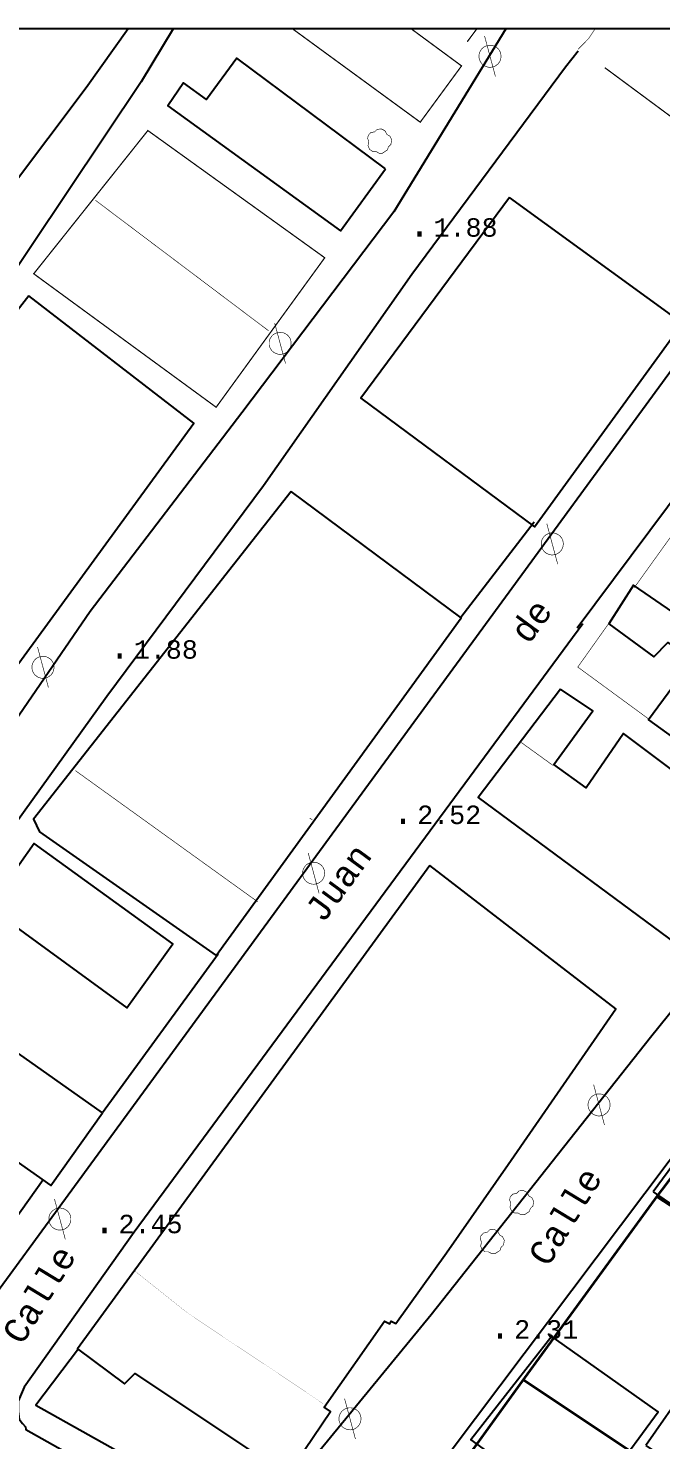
# Model space of a CAD drawing. Extents: x 743300 to 744100, y 4405700 to 4406200.
# Drawn here: x 743682.3 to 743733.6, y 4406085.4 to 4406200 of the extents above; entities that cross this region are included whole.
import ezdxf

# ---------------------------------------------------------------- set-up
doc = ezdxf.new("R2010")
doc.units = 0
doc.header["$MEASUREMENT"] = 0
for name, color, linetype in [('2', 7, 'CONTINUOUS'), ('24', 7, 'CONTINUOUS'), ('41', 7, 'CONTINUOUS'), ('42', 7, 'CONTINUOUS'), ('46', 7, 'CONTINUOUS'), ('50', 7, 'CONTINUOUS'), ('51', 7, 'CONTINUOUS'), ('54', 7, 'CONTINUOUS'), ('6', 7, 'CONTINUOUS'), ('8', 7, 'CONTINUOUS')]:
    doc.layers.add(name, color=color, linetype=linetype)
doc.styles.add('MONOTXT', font='monotxt', dxfattribs={"height": 0.2})

msp = doc.modelspace()

# ---------------------------------------------------------------- linework, layer by layer
at = {"layer": '2', "color": 7, "linetype": 'Continuous'}
msp.add_3dface([(744099.9999999999, 4405700), (744099.9999999999, 4406200), (743299.9999999999, 4406200), (743299.9999999999, 4405700)], dxfattribs=at)
at = {"layer": '41', "color": 1, "linetype": 'Continuous', "extrusion": (0.818167728096125, -0.5749796245972767, 0), "const_width": 0.05, "elevation": -1925005.510718}
msp.add_lwpolyline([(4032621.84611718, 5.28), (4032616.541581385, 3.61)], dxfattribs=at)
at = {"layer": '41', "color": 1, "linetype": 'Continuous', "extrusion": (0.5718882641042515, 0.8203315265060986, 0), "const_width": 0.05, "elevation": 4039855.474317}
msp.add_lwpolyline([(1909775.004003452, 3.61), (1909772.870719598, 5.65)], dxfattribs=at)
at = {"layer": '41', "color": 1, "linetype": 'Continuous', "extrusion": (-0.7804647050632346, 0.6251998433705486, 0), "const_width": 0.05, "elevation": 2174308.348913}
msp.add_lwpolyline([(-3903842.827313466, 5.64), (-3903847.657768932, 6.24)], dxfattribs=at)
at = {"layer": '41', "color": 1, "linetype": 'Continuous', "extrusion": (-0.1923292972920423, 0.2817073475883442, 0.9400268143611059), "const_width": 0.05, "elevation": 1098209.963614}
msp.add_lwpolyline([(-3098646.736791414, -3026499.927797908), (-3098645.274184557, -3026504.120110061), (-3098638.245154169, -3026501.393641318)], dxfattribs=at)
at = {"layer": '41', "color": 1, "linetype": 'Continuous', "extrusion": (-0.3136874292933067, -0.04714473839899405, 0.9483551920797646), "const_width": 0.05, "elevation": -441020.237001}
msp.add_lwpolyline([(-4246681.429259106, 1318523.285041411), (-4246678.355006843, 1318520.164084342), (-4246673.278819414, 1318525.554828371)], dxfattribs=at)
at = {"layer": '41', "color": 1, "linetype": 'Continuous', "extrusion": (0.8148671477864723, -0.5796477649903772, 0), "const_width": 0.05, "elevation": -1947945.567901}
msp.add_lwpolyline([(4021493.827691411, 5.18), (4021479.543154317, 5)], dxfattribs=at)
at = {"layer": '41', "color": 1, "linetype": 'Continuous'}
for points in [[(743678.93, 4406128.76, 3.95), (743690.2499999999, 4406120.49, 3.95), (743694, 4406125.68, 3.95), (743682.7499999999, 4406133.83, 3.94), (743679.0700000002, 4406128.65, 3.93)], [(743662.92, 4406107.12, 8.12), (743658.93, 4406101.8, 3.46), (743674.05, 4406093.32, 3.46), (743683.47, 4406106.55, 9.23)], [(743686.3299999998, 4406092.810000001, 4.15), (743682.89, 4406088.23, 3.76), (743699.8599999999, 4406078.7, 4.14), (743702.9299999998, 4406082.83, 6)]]:
    msp.add_polyline3d(points, dxfattribs=at)
at = {"layer": '42', "color": 3, "linetype": 'Continuous', "const_width": 0.05}
for points, elevation in [([(743711.4099999998, 4406190.17), (743711, 4406189.9), (743710.7299999999, 4406189.9), (743710.4699999999, 4406190.05), (743710.19, 4406190.05), (743709.9599999998, 4406190.21), (743709.83, 4406190.51), (743709.9, 4406190.84), (743709.7999999998, 4406191.1), (743709.85, 4406191.35), (743710.06, 4406191.58), (743710.36, 4406191.63), (743710.57, 4406191.84), (743710.92, 4406191.87), (743711.2000000002, 4406191.73), (743711.3699999999, 4406191.42), (743711.61, 4406191.28), (743711.75, 4406190.99), (743711.69, 4406190.61), (743711.4799999999, 4406190.41), (743711.4099999998, 4406190.17)], 5.23), ([(743722.9300000002, 4406103.96), (743722.5199999998, 4406103.69), (743722.25, 4406103.69), (743721.99, 4406103.84), (743721.7099999998, 4406103.84), (743721.48, 4406104), (743721.3499999999, 4406104.3), (743721.4199999998, 4406104.63), (743721.3200000002, 4406104.89), (743721.37, 4406105.14), (743721.5799999998, 4406105.37), (743721.88, 4406105.42), (743722.0899999999, 4406105.63), (743722.4399999998, 4406105.66), (743722.72, 4406105.52), (743722.8900000001, 4406105.21), (743723.13, 4406105.07), (743723.27, 4406104.78), (743723.2099999998, 4406104.4), (743723, 4406104.2), (743722.9300000002, 4406103.96)], 5.95), ([(743720.55, 4406100.8), (743720.1399999999, 4406100.53), (743719.87, 4406100.53), (743719.6099999999, 4406100.68), (743719.33, 4406100.68), (743719.0999999999, 4406100.84), (743718.9699999999, 4406101.14), (743719.0399999998, 4406101.47), (743718.94, 4406101.73), (743718.99, 4406101.98), (743719.2000000002, 4406102.21), (743719.5, 4406102.26), (743719.7099999998, 4406102.47), (743720.06, 4406102.5), (743720.34, 4406102.36), (743720.5099999999, 4406102.05), (743720.7499999999, 4406101.91), (743720.89, 4406101.62), (743720.8299999998, 4406101.24), (743720.62, 4406101.04), (743720.55, 4406100.8)], 5.95)]:
    msp.add_lwpolyline(points, dxfattribs=dict(at, elevation=elevation))
at = {"layer": '46', "color": 7, "linetype": 'Continuous', "const_width": 0.2}
for points in [[(743710.1699999998, 4406073.29), (743722.43, 4406090.29), (743733.26, 4406105.16), (743750.73, 4406128.22), (743754.1699999998, 4406132.34), (743757.8099999998, 4406136.97), (743764.15, 4406144.55), (743768.55, 4406149.96), (743773.36, 4406155.14), (743791.6199999999, 4406142.16), (743788.3299999998, 4406136.34), (743784.98, 4406130.01), (743779.8000000002, 4406122.09), (743776.56, 4406116.67), (743773.4599999998, 4406112.55), (743758.0599999998, 4406089.1), (743747.9799999999, 4406073.23), (743738.29, 4406058.35), (743735.2499999999, 4406058.14)], [(743758.0599999998, 4406089.1), (743733.26, 4406105.16)], [(743722.43, 4406090.29), (743747.9799999999, 4406073.23)]]:
    msp.add_lwpolyline(points, dxfattribs=at)
at = {"layer": '51', "color": 1, "linetype": 'Continuous'}
for points, const_width, elevation in [([(743703.7099999998, 4406200), (743714.07, 4406192.42), (743717.42, 4406196.99), (743713.34, 4406200)], 0.1, 5.79), ([(743717.8799999999, 4406198.95), (743718.66, 4406200)], 0.1, 6.71), ([(743701.7499999999, 4406175.49), (743687.6999999998, 4406186.09)], 0.05, 8.42), ([(743722.16, 4406142.12), (743724.8299999998, 4406140.19)], 0.05, 6.57), ([(743686.0899999999, 4406139.76), (743700.8899999999, 4406129.1)], 0.05, 9.11), ([(743705.11, 4406135.9), (743705.31, 4406135.77)], 0.05, 6.23)]:
    msp.add_lwpolyline(points, dxfattribs=dict(at, const_width=const_width, elevation=elevation))
at = {"layer": '51', "color": 1, "linetype": 'Continuous', "extrusion": (0.5734623442827914, 0.8192319205754164, 0), "const_width": 0.1, "elevation": 4036193.027167}
msp.add_lwpolyline([(1917513.583088453, 6.57), (1917511.75210511, 6.71)], dxfattribs=at)
at = {"layer": '51', "color": 1, "linetype": 'Continuous', "extrusion": (-0.002768765700024319, 0.1060882799009318, 0.9943528603087336), "const_width": 0.1, "elevation": 465396.487142}
msp.add_lwpolyline([(-858432.7205806714, -4360527.828139577), (-858446.0137622851, -4360517.368716909), (-858456.5246859543, -4360530.37232347)], dxfattribs=at)
at = {"layer": '51', "color": 1, "linetype": 'Continuous', "extrusion": (0.8149553246075875, -0.5795237863053956, 0), "const_width": 0.1, "elevation": -1947389.940543}
msp.add_lwpolyline([(4021866.118647414, 8.96), (4021862.25340486, 9.91)], dxfattribs=at)
at = {"layer": '51', "color": 1, "linetype": 'Continuous', "extrusion": (-0.1159815807047707, -0.1457777265059964, 0.9824953574404135), "const_width": 0.1, "elevation": -728571.119186}
msp.add_lwpolyline([(-2161288.313457966, 3842596.863837792), (-2161305.9743729, 3842595.998342479), (-2161305.979934016, 3842580.867021732), (-2161287.649350581, 3842581.611944145), (-2161288.313457966, 3842596.863837792)], dxfattribs=at)
at = {"layer": '51', "color": 1, "linetype": 'Continuous', "extrusion": (-0.5620710248303403, -0.827088969244646, 0), "const_width": 0.05, "elevation": -4062327.155862}
msp.add_lwpolyline([(-1861449.076203815, 8.83), (-1861466.244852568, 8.57)], dxfattribs=at)
at = {"layer": '51', "color": 1, "linetype": 'Continuous', "extrusion": (0.5855331396746261, 0.8106484702648707, 0), "const_width": 0.05, "elevation": 4007330.644842}
msp.add_lwpolyline([(1977071.84183658, 8.45), (1977054.695070121, 8.64)], dxfattribs=at)
at = {"layer": '51', "color": 1, "linetype": 'Continuous', "extrusion": (-0.6009040817834533, -0.7993211397779898, 0), "const_width": 0.05, "elevation": -3968847.821946}
msp.add_lwpolyline([(-2053205.832229444, 8.18), (-2053223.52224075, 5.74)], dxfattribs=at)
at = {"layer": '51', "color": 1, "linetype": 'Continuous', "extrusion": (-0.5787344010810569, -0.8155160899733067, 0), "const_width": 0.05, "elevation": -4023697.536381}
msp.add_lwpolyline([(-1943505.251771296, 5.77), (-1943522.271668476, 5.34)], dxfattribs=at)
at = {"layer": '51', "color": 1, "linetype": 'Continuous', "extrusion": (-0.5909273156839117, -0.8067248028780365, 0), "const_width": 0.05, "elevation": -3994023.32472}
msp.add_lwpolyline([(-2003767.31498375, 6.06), (-2003785.202124383, 7.8)], dxfattribs=at)
at = {"layer": '51', "color": 1, "linetype": 'Continuous', "extrusion": (0.5837743020839129, 0.811915983477626, 0), "const_width": 0.05, "elevation": 4011571.481207}
msp.add_lwpolyline([(1968407.279108671, 8.42), (1968389.395484877, 6.13)], dxfattribs=at)
at = {"layer": '51', "color": 1, "linetype": 'Continuous', "extrusion": (-0.6011994159052428, -0.7990990316069686, 0), "const_width": 0.05, "elevation": -3968068.436972}
msp.add_lwpolyline([(-2054672.113678494, 5.83), (-2054689.445697995, 4.49)], dxfattribs=at)
at = {"layer": '51', "color": 1, "linetype": 'Continuous', "extrusion": (0.5901155991937279, 0.8073187595914192, 0), "const_width": 0.05, "elevation": 3996036.859913}
msp.add_lwpolyline([(1999739.950306701, 6.19), (1999722.224966084, 6.08)], dxfattribs=at)
at = {"layer": '51', "color": 1, "linetype": 'Continuous', "extrusion": (-0.5771847242202006, -0.8166136137285803, 0), "const_width": 0.05, "elevation": -4027368.773096}
msp.add_lwpolyline([(-1935834.448683314, 6.08), (-1935852.44985272, 8.65)], dxfattribs=at)
at = {"layer": '51', "color": 1, "linetype": 'Continuous', "extrusion": (0.5903404502835081, 0.807154354977451, 0), "const_width": 0.05, "elevation": 3995470.989816}
msp.add_lwpolyline([(2000853.236160824, 8.64), (2000835.432874611, 6.23)], dxfattribs=at)
at = {"layer": '51', "color": 1, "linetype": 'Continuous', "extrusion": (-0.5766399091159271, -0.816998418122566, 0), "const_width": 0.05, "elevation": -4028653.21187}
msp.add_lwpolyline([(-1933147.344003428, 6.23), (-1933165.483573434, 8.17)], dxfattribs=at)
at = {"layer": '51', "color": 1, "linetype": 'Continuous', "extrusion": (0.5961371647882338, 0.802882607084153, 0), "const_width": 0.05, "elevation": 3980975.558227}
msp.add_lwpolyline([(2029537.255131477, 6.2), (2029521.486948322, 6.09)], dxfattribs=at)
at = {"layer": '51', "color": 1, "linetype": 'Continuous', "extrusion": (-0.6043084796224332, -0.796750438629577, 0), "const_width": 0.05, "elevation": -3960012.695383999}
msp.add_lwpolyline([(-2070088.225098445, 9.21), (-2070107.867384462, 7.62)], dxfattribs=at)
at = {"layer": '51', "color": 1, "linetype": 'Continuous', "extrusion": (0.5677207956140811, 0.8232211721204181, 0), "const_width": 0.05, "elevation": 4049427.169543}
msp.add_lwpolyline([(1889211.52330384, 8.49), (1889192.306111017, 8.86)], dxfattribs=at)
at = {"layer": '51', "color": 1, "linetype": 'Continuous', "extrusion": (-0.5675427975323667, -0.8233438971469548, 0), "const_width": 0.05, "elevation": -4049828.274348001}
msp.add_lwpolyline([(-1888316.24767726, 10.03), (-1888335.911392576, 7.03)], dxfattribs=at)
at = {"layer": '51', "color": 1, "linetype": 'Continuous', "extrusion": (0.5782337342826389, 0.815871159275504, 0), "const_width": 0.05, "elevation": 4024844.819902}
msp.add_lwpolyline([(1940999.105295406, 7.05), (1940979.874317792, 10.1)], dxfattribs=at)
at = {"layer": '51', "color": 1, "linetype": 'Continuous', "extrusion": (0.5419621937998211, 0.8021873296997353, 0.2505443444999174), "const_width": 0.05, "elevation": 3937570.870869}
msp.add_lwpolyline([(1850358.560640654, -1019030.039147409), (1850371.909435392, -1019029.832558274), (1850377.237242273, -1019031.505930266)], dxfattribs=at)
at = {"layer": '51', "color": 1, "linetype": 'Continuous'}
for points in [[(743711.2399999999, 4406188.62, 5.66), (743699.2, 4406197.62, 5.62), (743696.7199999999, 4406194.26, 4), (743694.85, 4406195.61, 3.94), (743693.5799999998, 4406193.74, 3.94), (743707.5899999999, 4406183.59, 5.73), (743711.2399999999, 4406188.62, 5.66)], [(743721.31, 4406186.29, 3.87), (743709.24, 4406170.02, 3.25), (743723.3399999999, 4406159.55, 8.33), (743735.36, 4406176.11, 5.74), (743721.31, 4406186.29, 3.87)], [(743682.32, 4406178.310000001, 4.4), (743674.74, 4406168.59, 8.09), (743673.9199999998, 4406169.08, 8.09), (743670.9599999998, 4406165, 8.09), (743671.7199999999, 4406164.49, 7.92), (743665.4699999999, 4406155.83, 5.59), (743661.78, 4406150.810000001, 5.59), (743675.7199999999, 4406140.59, 5.23), (743695.6900000002, 4406167.99, 5.7), (743682.32, 4406178.310000001, 4.4)], [(743703.5899999999, 4406162.42, 3.9), (743682.68, 4406135.81, 9.17), (743683.1799999998, 4406134.8, 9.17), (743697.5, 4406124.75, 9.23), (743717.39, 4406152.16, 5.77), (743703.5899999999, 4406162.42, 3.9)], [(743755.5, 4406146.56, 5.92), (743739.07, 4406158.310000001, 5.93), (743734.5699999998, 4406152.63, 5.63), (743731.3700000001, 4406154.81, 5.5), (743729.36, 4406151.67, 5.34), (743733.02, 4406148.99, 5.45), (743734.1499999998, 4406150.17, 5.45), (743736.15, 4406148.74, 6.45), (743732.5799999998, 4406143.88, 6.32), (743745.5299999998, 4406134.53, 6.69), (743755.5, 4406146.56, 5.92)], [(743725.4500000002, 4406146.37, 5.82), (743718.77, 4406137.57, 6.2), (743736.71, 4406124.3, 6.19), (743740.2599999999, 4406128.87, 6.19), (743739.86, 4406129.25, 6.19), (743742.93, 4406133.5, 6.28), (743730.56, 4406142.78, 6.29), (743727.5199999998, 4406138.36, 6.11), (743724.9099999998, 4406140.25, 6.11), (743728.06, 4406144.62, 6.08), (743725.4500000002, 4406146.37, 5.82)], [(743714.8599999999, 4406132.05, 4.38), (743686.26, 4406092.810000001, 4.33), (743690.08, 4406089.95, 4.33), (743690.9099999998, 4406090.8, 4.33), (743703.3100000002, 4406082.54, 6.3), (743706.79, 4406087.71, 6.29), (743706.2700000001, 4406088.07, 8.05), (743711.1699999998, 4406095.05, 10.82), (743711.5999999999, 4406094.84, 10.34), (743711.71, 4406095.05, 10.34), (743712.0799999998, 4406094.85, 10.34), (743716.1899999998, 4406100.59, 10.34), (743721.21, 4406107.78, 9.33), (743729.95, 4406120.42, 6.75), (743714.8599999999, 4406132.05, 4.38)], [(743688.2899999998, 4406111.97, 9.23), (743673.2499999999, 4406122.57, 9.4), (743668.94, 4406116.72, 9.46), (743684.11, 4406106.07, 9.45), (743688.2899999998, 4406111.97, 9.23)], [(743732.98, 4406105.54, 5.2), (743740.7499999999, 4406100.18, 5.19), (743742.3599999999, 4406102.63, 5.82), (743751.89, 4406096.35, 6.81), (743750.9399999998, 4406094.83, 6.66), (743754.5099999999, 4406092.5, 6.19), (743761.18, 4406102.16, 6.2), (743757.4799999999, 4406104.66, 6.86), (743756.4899999999, 4406103.04, 6.8), (743745.8499999999, 4406110.23, 5.87), (743741.65, 4406103.72, 5.79), (743734.9500000002, 4406108.23, 5.23), (743732.98, 4406105.54, 5.2)], [(743724.78, 4406093.86, 5), (743718.17, 4406085.41, 5.79), (743727.0299999998, 4406079.03, 6.13), (743733.3799999999, 4406087.69, 5.51), (743724.4799999999, 4406094, 5.37), (743724.78, 4406093.86, 5)], [(743732.3799999999, 4406084.94, 5.54), (743740.2800000001, 4406079.57, 8.35), (743744.55, 4406085.65, 7.65), (743747.8799999999, 4406083.59, 6.1), (743750.0400000002, 4406086.85, 6), (743739.2299999999, 4406094.8, 6), (743732.3799999999, 4406084.94, 5.54)]]:
    msp.add_polyline3d(points, dxfattribs=at)
at = {"layer": '54', "color": 1, "linetype": 'Continuous'}
for p, q in [((743723.31, 4406159.94, 8.24), (743717.3599999999, 4406152.19, 5.56)), ((743697.68, 4406124.86, 9.26), (743688.2899999998, 4406111.97, 9.23))]:
    msp.add_line(p, q, dxfattribs=at)
for points in [[(743781.0999999999, 4406181.64, 2.63), (743781.0999999999, 4406181.64, 2.51), (743760.9499999998, 4406196.66, 2.67), (743760.7499999999, 4406196.61, 2.67), (743760.6199999999, 4406196.59, 2.67), (743760.5299999998, 4406196.54, 2.67), (743760.4899999999, 4406196.51, 2.67), (743726.8000000002, 4406151.34, 2.71)], [(743740.19, 4406115.92, 2.47), (743708.6800000002, 4406074.02, 2.55), (743708.1700000002, 4406073.25, 2.55), (743708.07, 4406072.62, 2.55), (743708.24, 4406072.26, 2.55), (743708.4999999999, 4406071.89, 2.55), (743708.77, 4406071.57, 2.55), (743709.02, 4406071.34, 2.55), (743736.38, 4406056.42, 2.75), (743736.9999999999, 4406056.25, 2.75), (743737.5099999999, 4406056.34, 2.75), (743738.33, 4406056.77, 2.75), (743738.28, 4406056.71, 2.75), (743738.53, 4406057.05, 2.75), (743738.6, 4406057.17, 2.75), (743738.6499999998, 4406057.28, 2.75), (743771.9799999999, 4406109.55, 2.91), (743775.3699999999, 4406114.63, 2.91), (743783.2099999998, 4406127.31, 2.91)]]:
    msp.add_polyline3d(points, dxfattribs=at)
at = {"layer": '6', "color": 7, "linetype": 'Continuous', "extrusion": (0.2799063084964047, -0.1758385784977414, 0.9437866563878773), "const_width": 0.05, "elevation": -566603.834762}
msp.add_lwpolyline([(4126689.114604243, 1617748.598916816), (4126690.303456416, 1617748.326647624), (4126691.254342744, 1617748.296395492)], dxfattribs=at)
at = {"layer": '6', "color": 7, "linetype": 'Continuous'}
for points in [[(743690.3699999999, 4406200, 2.11), (743686.9699999999, 4406195.21, 1.97), (743674.5799999998, 4406178.76, 1.97), (743661.2799999998, 4406161.5, 1.96), (743649.42, 4406144.89, 2.07), (743637.55, 4406128.77, 2.17), (743631.0799999998, 4406120.58, 2.5), (743629.96, 4406119.47, 2.65), (743629.02, 4406118.79, 2.77), (743627.8499999999, 4406118.33, 2.8), (743625.8900000001, 4406118.52, 2.8)], [(743694.0199999998, 4406200, 1.91), (743691.4299999998, 4406195.7, 1.84), (743679.4899999999, 4406177.88, 1.77), (743667.1299999999, 4406161.85, 2.2), (743654.5299999998, 4406144.58, 2.28), (743642.4099999998, 4406127.74, 2.63), (743633.3999999998, 4406113.74, 2.9)], [(743721.01, 4406200, 2.63), (743711.93, 4406185.15, 2.25), (743699.6, 4406168.82, 2.19), (743687.3, 4406152.68, 2.08), (743675.44, 4406135.4, 1.97), (743662.8399999999, 4406119.19, 2.09), (743654.18, 4406108.04, 2.72), (743653.14, 4406107.11, 2.73), (743650.1500000001, 4406105.18, 2.73)], [(743726.8699999999, 4406198.19, 3.45), (743725.8499999999, 4406196.89, 2.97), (743713.3799999999, 4406180.060000001, 2.22), (743701.3399999999, 4406162.88, 1.93), (743688.65, 4406145.77, 1.93), (743676.4699999999, 4406128.85, 1.92), (743664.6099999999, 4406111.63, 2.19), (743659.5299999998, 4406104.61, 2.5), (743658.6899999998, 4406103.63, 2.82), (743658.15, 4406102.67, 2.88), (743657.79, 4406101.61, 2.88), (743658.4, 4406100.47, 2.71)]]:
    msp.add_polyline3d(points, dxfattribs=at)
at = {"layer": '6', "color": 1, "linetype": 'Continuous'}
for points in [[(743743.2099999998, 4406184.27, 6.03), (743676.51, 4406092.99, 2.62), (743675.9799999999, 4406092.48, 2.62), (743675.42, 4406092.16, 2.62), (743674.8699999999, 4406091.85, 2.62), (743674.24, 4406091.6, 2.62), (743673.5500000002, 4406091.49, 2.62), (743672.96, 4406091.45, 2.62), (743672.3499999999, 4406091.52, 2.62), (743658.2599999999, 4406099.05, 2.73), (743657.85, 4406099.43, 2.68), (743657.7199999999, 4406099.89, 2.68), (743657.7199999999, 4406100.3, 2.68), (743657.8299999998, 4406100.51, 2.68), (743658.24, 4406101.49, 3.43), (743658.36, 4406101.72, 3.43), (743658.62, 4406101.86, 3.43)], [(743727.25, 4406151.69, 6.1), (743690.86, 4406102.27, 2.66), (743681.9299999998, 4406089.68, 2.6), (743681.4400000002, 4406088.55, 2.72), (743681.4400000002, 4406087.75, 2.63), (743681.54, 4406087.08, 2.63), (743681.7900000002, 4406086.75, 2.62), (743682.0300000001, 4406086.46, 2.62), (743682.07, 4406086.26, 2.62), (743697.69, 4406077.46, 2.76), (743698.41, 4406077.14, 2.76), (743698.9100000001, 4406077.06, 2.76), (743699.27, 4406077.14, 2.76), (743699.67, 4406077.27, 2.76), (743699.9599999998, 4406077.41, 2.76), (743700.11, 4406077.47, 2.76), (743700.1199999999, 4406077.49, 2.76), (743700.1199999999, 4406077.49, 2.76), (743714.9599999998, 4406095.6, 2.78), (743732.75, 4406118.11, 2.93), (743744.64, 4406132.89, 2.94)]]:
    msp.add_polyline3d(points, dxfattribs=at)
at = {"layer": '8', "color": 7, "linetype": 'Continuous', "const_width": 0.05}
for points, elevation in [([(743720.17, 4406196.13), (743719.29, 4406199.41)], 10.04), ([(743720.1800000002, 4406198.54), (743720.13, 4406198.57), (743720.07, 4406198.59), (743720.02, 4406198.62), (743719.9699999999, 4406198.63), (743719.91, 4406198.65), (743719.86, 4406198.65), (743719.8, 4406198.66), (743719.7500000001, 4406198.66), (743719.69, 4406198.66), (743719.6299999999, 4406198.66), (743719.5699999998, 4406198.65), (743719.52, 4406198.64), (743719.4599999998, 4406198.62), (743719.4099999998, 4406198.61), (743719.36, 4406198.58), (743719.31, 4406198.56), (743719.2599999999, 4406198.53), (743719.2099999998, 4406198.5), (743719.17, 4406198.47), (743719.1199999999, 4406198.43), (743719.0799999998, 4406198.39), (743719.05, 4406198.35), (743719.01, 4406198.3), (743718.9799999999, 4406198.25), (743718.9500000002, 4406198.2), (743718.92, 4406198.16), (743718.8999999998, 4406198.1), (743718.8799999999, 4406198.05), (743718.8599999999, 4406197.99), (743718.85, 4406197.94), (743718.8399999999, 4406197.88), (743718.8399999999, 4406197.83), (743718.8399999999, 4406197.77), (743718.8399999999, 4406197.71), (743718.8399999999, 4406197.66), (743718.85, 4406197.6), (743718.8599999999, 4406197.55), (743718.8799999999, 4406197.49), (743718.8999999998, 4406197.44), (743718.92, 4406197.39), (743718.9500000002, 4406197.33), (743718.9799999999, 4406197.29), (743719.01, 4406197.24), (743719.0399999998, 4406197.2), (743719.0799999998, 4406197.15), (743719.1199999999, 4406197.11), (743719.17, 4406197.08), (743719.2099999998, 4406197.04), (743719.2599999999, 4406197.01), (743719.31, 4406196.98), (743719.36, 4406196.96), (743719.4099999998, 4406196.94), (743719.4599999998, 4406196.92), (743719.52, 4406196.9), (743719.58, 4406196.89), (743719.6299999999, 4406196.88), (743719.69, 4406196.88), (743719.7399999999, 4406196.87), (743719.8, 4406196.88), (743719.86, 4406196.89), (743719.91, 4406196.9), (743719.9699999999, 4406196.91), (743720.02, 4406196.92), (743720.0799999998, 4406196.94), (743720.13, 4406196.97), (743720.1800000002, 4406197), (743720.2299999999, 4406197.03), (743720.27, 4406197.060000001), (743720.31, 4406197.1), (743720.3599999999, 4406197.13), (743720.3999999998, 4406197.17), (743720.4299999998, 4406197.22), (743720.4699999999, 4406197.26), (743720.5, 4406197.310000001), (743720.5200000001, 4406197.36), (743720.55, 4406197.41), (743720.57, 4406197.47), (743720.5899999999, 4406197.52), (743720.6, 4406197.57), (743720.61, 4406197.63), (743720.62, 4406197.69), (743720.62, 4406197.74), (743720.62, 4406197.8), (743720.62, 4406197.85), (743720.61, 4406197.91), (743720.6, 4406197.97), (743720.5899999999, 4406198.02), (743720.57, 4406198.08), (743720.55, 4406198.13), (743720.53, 4406198.18), (743720.5, 4406198.23), (743720.4699999999, 4406198.28), (743720.4299999998, 4406198.32), (743720.3999999998, 4406198.37), (743720.3599999999, 4406198.41), (743720.3199999998, 4406198.45), (743720.27, 4406198.48), (743720.2199999999, 4406198.51), (743720.1800000002, 4406198.54)], 10.04), ([(743703.15, 4406175.23), (743703.0999999999, 4406175.26), (743703.0399999998, 4406175.28), (743702.99, 4406175.310000001), (743702.94, 4406175.32), (743702.88, 4406175.34), (743702.8299999998, 4406175.34), (743702.7699999998, 4406175.35), (743702.72, 4406175.35), (743702.66, 4406175.35), (743702.5999999999, 4406175.35), (743702.5400000002, 4406175.34), (743702.4899999999, 4406175.33), (743702.43, 4406175.310000001), (743702.3799999999, 4406175.3), (743702.3299999998, 4406175.27), (743702.2799999998, 4406175.25), (743702.23, 4406175.22), (743702.1799999998, 4406175.19), (743702.14, 4406175.16), (743702.0899999999, 4406175.12), (743702.0500000002, 4406175.08), (743702.0199999998, 4406175.04), (743701.9799999999, 4406174.99), (743701.9499999998, 4406174.94), (743701.92, 4406174.89), (743701.89, 4406174.85), (743701.8699999999, 4406174.79), (743701.8499999999, 4406174.74), (743701.8299999998, 4406174.68), (743701.82, 4406174.63), (743701.8100000002, 4406174.57), (743701.8100000002, 4406174.52), (743701.8100000002, 4406174.46), (743701.8100000002, 4406174.4), (743701.8100000002, 4406174.35), (743701.82, 4406174.29), (743701.8299999998, 4406174.24), (743701.8499999999, 4406174.18), (743701.8699999999, 4406174.13), (743701.89, 4406174.08), (743701.92, 4406174.02), (743701.9499999998, 4406173.98), (743701.9799999999, 4406173.93), (743702.01, 4406173.89), (743702.0500000002, 4406173.84), (743702.0899999999, 4406173.8), (743702.14, 4406173.77), (743702.1799999998, 4406173.73), (743702.23, 4406173.7), (743702.2799999998, 4406173.67), (743702.3299999998, 4406173.65), (743702.3799999999, 4406173.63), (743702.43, 4406173.61), (743702.4899999999, 4406173.59), (743702.55, 4406173.58), (743702.5999999999, 4406173.57), (743702.66, 4406173.57), (743702.7099999998, 4406173.560000001), (743702.7699999998, 4406173.57), (743702.8299999998, 4406173.58), (743702.88, 4406173.59), (743702.94, 4406173.6), (743702.99, 4406173.61), (743703.0500000002, 4406173.63), (743703.0999999999, 4406173.66), (743703.15, 4406173.69), (743703.2, 4406173.72), (743703.2399999999, 4406173.75), (743703.2799999998, 4406173.79), (743703.3299999998, 4406173.82), (743703.3699999999, 4406173.86), (743703.4, 4406173.91), (743703.4399999998, 4406173.95), (743703.47, 4406174), (743703.49, 4406174.05), (743703.5199999998, 4406174.1), (743703.54, 4406174.16), (743703.5600000002, 4406174.21), (743703.57, 4406174.26), (743703.58, 4406174.32), (743703.5899999999, 4406174.38), (743703.5899999999, 4406174.43), (743703.5899999999, 4406174.49), (743703.5899999999, 4406174.54), (743703.58, 4406174.6), (743703.57, 4406174.66), (743703.5600000002, 4406174.71), (743703.54, 4406174.77), (743703.5199999998, 4406174.82), (743703.5, 4406174.87), (743703.47, 4406174.92), (743703.4399999998, 4406174.97), (743703.4, 4406175.01), (743703.3699999999, 4406175.06), (743703.3299999998, 4406175.1), (743703.29, 4406175.14), (743703.2399999999, 4406175.17), (743703.19, 4406175.2), (743703.15, 4406175.23)], 10.01), ([(743703.14, 4406172.82), (743702.2599999999, 4406176.1)], 10.01), ([(743725.2199999999, 4406156.53), (743724.3399999999, 4406159.81)], 10.52), ([(743725.2299999999, 4406158.94), (743725.1799999998, 4406158.97), (743725.12, 4406158.99), (743725.0699999998, 4406159.02), (743725.02, 4406159.03), (743724.9599999998, 4406159.05), (743724.9099999998, 4406159.05), (743724.8499999999, 4406159.060000001), (743724.8, 4406159.060000001), (743724.7399999999, 4406159.060000001), (743724.6800000002, 4406159.060000001), (743724.62, 4406159.05), (743724.57, 4406159.04), (743724.51, 4406159.02), (743724.4599999998, 4406159.01), (743724.41, 4406158.98), (743724.3599999999, 4406158.96), (743724.31, 4406158.93), (743724.26, 4406158.9), (743724.2199999999, 4406158.87), (743724.1700000002, 4406158.83), (743724.1299999999, 4406158.79), (743724.0999999999, 4406158.75), (743724.06, 4406158.7), (743724.03, 4406158.65), (743724, 4406158.6), (743723.9699999999, 4406158.56), (743723.9500000002, 4406158.5), (743723.93, 4406158.45), (743723.9100000001, 4406158.39), (743723.8999999998, 4406158.34), (743723.8899999999, 4406158.28), (743723.8899999999, 4406158.23), (743723.8899999999, 4406158.17), (743723.8899999999, 4406158.11), (743723.8899999999, 4406158.060000001), (743723.8999999998, 4406158), (743723.9100000001, 4406157.95), (743723.93, 4406157.89), (743723.9500000002, 4406157.84), (743723.9699999999, 4406157.79), (743724, 4406157.73), (743724.03, 4406157.69), (743724.06, 4406157.64), (743724.0899999999, 4406157.6), (743724.1299999999, 4406157.55), (743724.1700000002, 4406157.51), (743724.2199999999, 4406157.48), (743724.26, 4406157.44), (743724.31, 4406157.41), (743724.3599999999, 4406157.38), (743724.41, 4406157.36), (743724.4599999998, 4406157.34), (743724.51, 4406157.32), (743724.57, 4406157.3), (743724.6299999999, 4406157.29), (743724.6800000002, 4406157.28), (743724.7399999999, 4406157.28), (743724.79, 4406157.27), (743724.8499999999, 4406157.28), (743724.9099999998, 4406157.29), (743724.9599999998, 4406157.3), (743725.02, 4406157.310000001), (743725.0699999998, 4406157.32), (743725.13, 4406157.34), (743725.1799999998, 4406157.37), (743725.2299999999, 4406157.4), (743725.28, 4406157.43), (743725.32, 4406157.46), (743725.36, 4406157.5), (743725.41, 4406157.53), (743725.4500000002, 4406157.57), (743725.4799999999, 4406157.62), (743725.5200000001, 4406157.66), (743725.55, 4406157.71), (743725.57, 4406157.76), (743725.6, 4406157.81), (743725.6199999999, 4406157.87), (743725.64, 4406157.92), (743725.65, 4406157.97), (743725.6599999998, 4406158.03), (743725.67, 4406158.09), (743725.67, 4406158.14), (743725.67, 4406158.2), (743725.67, 4406158.25), (743725.6599999998, 4406158.310000001), (743725.65, 4406158.37), (743725.64, 4406158.42), (743725.6199999999, 4406158.48), (743725.6, 4406158.53), (743725.5799999998, 4406158.58), (743725.55, 4406158.63), (743725.5200000001, 4406158.68), (743725.4799999999, 4406158.72), (743725.4500000002, 4406158.77), (743725.41, 4406158.81), (743725.37, 4406158.85), (743725.32, 4406158.88), (743725.2700000001, 4406158.91), (743725.2299999999, 4406158.94)], 10.52), ([(743683.9100000001, 4406148.92), (743683.8599999999, 4406148.95), (743683.8, 4406148.97), (743683.7499999999, 4406149), (743683.7, 4406149.01), (743683.64, 4406149.03), (743683.5899999999, 4406149.03), (743683.5299999998, 4406149.04), (743683.48, 4406149.04), (743683.4199999998, 4406149.04), (743683.3599999999, 4406149.04), (743683.3, 4406149.03), (743683.25, 4406149.02), (743683.19, 4406149), (743683.14, 4406148.99), (743683.0899999999, 4406148.96), (743683.04, 4406148.94), (743682.9899999999, 4406148.91), (743682.94, 4406148.88), (743682.9, 4406148.85), (743682.8499999999, 4406148.810000001), (743682.8100000002, 4406148.77), (743682.7799999998, 4406148.73), (743682.74, 4406148.68), (743682.7099999998, 4406148.63), (743682.68, 4406148.58), (743682.65, 4406148.54), (743682.63, 4406148.48), (743682.61, 4406148.43), (743682.5899999999, 4406148.37), (743682.5799999998, 4406148.32), (743682.57, 4406148.26), (743682.57, 4406148.21), (743682.57, 4406148.15), (743682.57, 4406148.09), (743682.57, 4406148.04), (743682.5799999998, 4406147.98), (743682.5899999999, 4406147.93), (743682.61, 4406147.87), (743682.63, 4406147.82), (743682.65, 4406147.77), (743682.68, 4406147.71), (743682.7099999998, 4406147.67), (743682.74, 4406147.62), (743682.7699999998, 4406147.58), (743682.8100000002, 4406147.53), (743682.8499999999, 4406147.49), (743682.9, 4406147.46), (743682.94, 4406147.42), (743682.9899999999, 4406147.39), (743683.04, 4406147.36), (743683.0899999999, 4406147.34), (743683.14, 4406147.32), (743683.19, 4406147.3), (743683.25, 4406147.28), (743683.31, 4406147.27), (743683.3599999999, 4406147.26), (743683.4199999998, 4406147.26), (743683.47, 4406147.25), (743683.5299999998, 4406147.26), (743683.5899999999, 4406147.27), (743683.64, 4406147.28), (743683.7, 4406147.29), (743683.7499999999, 4406147.3), (743683.81, 4406147.32), (743683.8599999999, 4406147.35), (743683.9100000001, 4406147.38), (743683.9599999998, 4406147.41), (743684, 4406147.44), (743684.0399999998, 4406147.48), (743684.0899999999, 4406147.51), (743684.1299999999, 4406147.55), (743684.16, 4406147.6), (743684.2, 4406147.64), (743684.23, 4406147.69), (743684.25, 4406147.74), (743684.2799999998, 4406147.79), (743684.2999999998, 4406147.85), (743684.32, 4406147.9), (743684.33, 4406147.95), (743684.3399999999, 4406148.01), (743684.3499999999, 4406148.07), (743684.3499999999, 4406148.12), (743684.3499999999, 4406148.18), (743684.3499999999, 4406148.23), (743684.3399999999, 4406148.29), (743684.33, 4406148.35), (743684.32, 4406148.4), (743684.2999999998, 4406148.46), (743684.2799999998, 4406148.51), (743684.2599999999, 4406148.560000001), (743684.23, 4406148.61), (743684.2, 4406148.66), (743684.16, 4406148.7), (743684.1299999999, 4406148.75), (743684.0899999999, 4406148.79), (743684.0499999998, 4406148.83), (743684, 4406148.86), (743683.95, 4406148.89), (743683.9100000001, 4406148.92)], 9.66), ([(743683.9, 4406146.51), (743683.0199999998, 4406149.79)], 9.66), ([(743705.86, 4406129.79), (743704.9799999999, 4406133.07)], 9.8), ([(743705.8699999999, 4406132.2), (743705.82, 4406132.23), (743705.7600000001, 4406132.25), (743705.7099999998, 4406132.28), (743705.66, 4406132.29), (743705.5999999999, 4406132.31), (743705.55, 4406132.31), (743705.4899999999, 4406132.32), (743705.44, 4406132.32), (743705.3799999999, 4406132.32), (743705.32, 4406132.32), (743705.26, 4406132.31), (743705.2099999998, 4406132.3), (743705.15, 4406132.28), (743705.1, 4406132.27), (743705.0499999998, 4406132.24), (743705, 4406132.22), (743704.9500000002, 4406132.19), (743704.9, 4406132.16), (743704.86, 4406132.13), (743704.8099999998, 4406132.09), (743704.77, 4406132.05), (743704.74, 4406132.01), (743704.7000000002, 4406131.96), (743704.67, 4406131.91), (743704.64, 4406131.86), (743704.6099999999, 4406131.82), (743704.5899999999, 4406131.76), (743704.57, 4406131.71), (743704.55, 4406131.65), (743704.5399999998, 4406131.6), (743704.53, 4406131.54), (743704.53, 4406131.49), (743704.53, 4406131.43), (743704.53, 4406131.37), (743704.53, 4406131.32), (743704.5399999998, 4406131.26), (743704.55, 4406131.21), (743704.57, 4406131.15), (743704.5899999999, 4406131.1), (743704.6099999999, 4406131.05), (743704.64, 4406130.99), (743704.67, 4406130.95), (743704.7000000002, 4406130.9), (743704.7299999999, 4406130.86), (743704.77, 4406130.810000001), (743704.8099999998, 4406130.77), (743704.86, 4406130.74), (743704.9, 4406130.7), (743704.9500000002, 4406130.67), (743705, 4406130.64), (743705.0499999998, 4406130.62), (743705.1, 4406130.6), (743705.15, 4406130.58), (743705.2099999998, 4406130.560000001), (743705.27, 4406130.55), (743705.32, 4406130.54), (743705.3799999999, 4406130.54), (743705.4300000002, 4406130.53), (743705.4899999999, 4406130.54), (743705.55, 4406130.55), (743705.5999999999, 4406130.560000001), (743705.66, 4406130.57), (743705.7099999998, 4406130.58), (743705.77, 4406130.6), (743705.82, 4406130.63), (743705.8699999999, 4406130.66), (743705.92, 4406130.69), (743705.9599999998, 4406130.72), (743705.9999999999, 4406130.76), (743706.0500000002, 4406130.79), (743706.0899999999, 4406130.83), (743706.12, 4406130.88), (743706.16, 4406130.92), (743706.1900000002, 4406130.97), (743706.21, 4406131.02), (743706.2399999999, 4406131.07), (743706.2599999999, 4406131.13), (743706.28, 4406131.18), (743706.2900000002, 4406131.23), (743706.3, 4406131.29), (743706.31, 4406131.35), (743706.31, 4406131.4), (743706.31, 4406131.46), (743706.31, 4406131.51), (743706.3, 4406131.57), (743706.2900000002, 4406131.63), (743706.28, 4406131.68), (743706.2599999999, 4406131.74), (743706.2399999999, 4406131.79), (743706.2199999999, 4406131.84), (743706.1900000002, 4406131.89), (743706.16, 4406131.94), (743706.12, 4406131.98), (743706.0899999999, 4406132.03), (743706.0500000002, 4406132.07), (743706.0099999999, 4406132.11), (743705.9599999998, 4406132.14), (743705.9099999998, 4406132.17), (743705.8699999999, 4406132.2)], 9.8), ([(743729.03, 4406113.38), (743728.9799999999, 4406113.41), (743728.9200000002, 4406113.43), (743728.8699999999, 4406113.46), (743728.82, 4406113.47), (743728.7599999999, 4406113.49), (743728.7099999998, 4406113.49), (743728.6499999998, 4406113.5), (743728.5999999999, 4406113.5), (743728.5399999998, 4406113.5), (743728.4799999999, 4406113.5), (743728.42, 4406113.49), (743728.3699999999, 4406113.48), (743728.31, 4406113.46), (743728.26, 4406113.45), (743728.2099999998, 4406113.42), (743728.16, 4406113.4), (743728.1099999999, 4406113.37), (743728.06, 4406113.34), (743728.02, 4406113.310000001), (743727.9699999999, 4406113.27), (743727.93, 4406113.23), (743727.9000000001, 4406113.19), (743727.8599999999, 4406113.14), (743727.8299999998, 4406113.09), (743727.8, 4406113.04), (743727.77, 4406113), (743727.75, 4406112.94), (743727.73, 4406112.89), (743727.7099999998, 4406112.83), (743727.6999999998, 4406112.78), (743727.69, 4406112.72), (743727.69, 4406112.67), (743727.69, 4406112.61), (743727.69, 4406112.55), (743727.69, 4406112.5), (743727.6999999998, 4406112.44), (743727.7099999998, 4406112.39), (743727.73, 4406112.33), (743727.75, 4406112.28), (743727.77, 4406112.23), (743727.8, 4406112.17), (743727.8299999998, 4406112.13), (743727.8599999999, 4406112.08), (743727.8899999999, 4406112.04), (743727.93, 4406111.99), (743727.9699999999, 4406111.95), (743728.02, 4406111.92), (743728.06, 4406111.88), (743728.1099999999, 4406111.85), (743728.16, 4406111.82), (743728.2099999998, 4406111.8), (743728.26, 4406111.78), (743728.31, 4406111.76), (743728.3699999999, 4406111.74), (743728.4300000002, 4406111.73), (743728.4799999999, 4406111.72), (743728.5399999998, 4406111.72), (743728.59, 4406111.71), (743728.6499999998, 4406111.72), (743728.7099999998, 4406111.73), (743728.7599999999, 4406111.74), (743728.82, 4406111.75), (743728.8699999999, 4406111.76), (743728.93, 4406111.78), (743728.9799999999, 4406111.810000001), (743729.03, 4406111.84), (743729.08, 4406111.87), (743729.12, 4406111.9), (743729.16, 4406111.94), (743729.2099999998, 4406111.97), (743729.2500000001, 4406112.01), (743729.28, 4406112.06), (743729.32, 4406112.1), (743729.3499999999, 4406112.15), (743729.37, 4406112.2), (743729.3999999998, 4406112.25), (743729.4199999998, 4406112.31), (743729.44, 4406112.36), (743729.4500000002, 4406112.41), (743729.4599999998, 4406112.47), (743729.4699999999, 4406112.53), (743729.4699999999, 4406112.58), (743729.4699999999, 4406112.64), (743729.4699999999, 4406112.69), (743729.4599999998, 4406112.75), (743729.4500000002, 4406112.810000001), (743729.44, 4406112.86), (743729.4199999998, 4406112.92), (743729.3999999998, 4406112.97), (743729.3799999999, 4406113.02), (743729.3499999999, 4406113.07), (743729.32, 4406113.12), (743729.28, 4406113.16), (743729.2500000001, 4406113.21), (743729.2099999998, 4406113.25), (743729.1700000002, 4406113.29), (743729.12, 4406113.32), (743729.0699999998, 4406113.35), (743729.03, 4406113.38)], 10.14), ([(743729.02, 4406110.97), (743728.1399999999, 4406114.25)], 10.14), ([(743685.28, 4406104.11), (743685.2299999999, 4406104.14), (743685.1700000002, 4406104.16), (743685.1199999999, 4406104.19), (743685.0699999998, 4406104.2), (743685.01, 4406104.22), (743684.9599999998, 4406104.22), (743684.8999999998, 4406104.23), (743684.8499999999, 4406104.23), (743684.7899999998, 4406104.23), (743684.73, 4406104.23), (743684.67, 4406104.22), (743684.62, 4406104.21), (743684.5599999998, 4406104.19), (743684.51, 4406104.18), (743684.4599999998, 4406104.15), (743684.41, 4406104.13), (743684.3599999999, 4406104.1), (743684.31, 4406104.07), (743684.27, 4406104.04), (743684.22, 4406104), (743684.18, 4406103.96), (743684.15, 4406103.92), (743684.11, 4406103.87), (743684.0799999998, 4406103.82), (743684.0499999998, 4406103.77), (743684.02, 4406103.73), (743684, 4406103.67), (743683.98, 4406103.62), (743683.9599999998, 4406103.56), (743683.95, 4406103.51), (743683.94, 4406103.45), (743683.94, 4406103.4), (743683.94, 4406103.34), (743683.94, 4406103.28), (743683.94, 4406103.23), (743683.95, 4406103.17), (743683.9599999998, 4406103.12), (743683.98, 4406103.060000001), (743684, 4406103.01), (743684.02, 4406102.96), (743684.0499999998, 4406102.9), (743684.0799999998, 4406102.86), (743684.11, 4406102.81), (743684.14, 4406102.77), (743684.18, 4406102.72), (743684.22, 4406102.68), (743684.27, 4406102.65), (743684.31, 4406102.61), (743684.3599999999, 4406102.58), (743684.41, 4406102.55), (743684.4599999998, 4406102.53), (743684.51, 4406102.51), (743684.5599999998, 4406102.49), (743684.62, 4406102.47), (743684.68, 4406102.46), (743684.73, 4406102.45), (743684.7899999998, 4406102.45), (743684.84, 4406102.44), (743684.8999999998, 4406102.45), (743684.9599999998, 4406102.46), (743685.01, 4406102.47), (743685.0699999998, 4406102.48), (743685.1199999999, 4406102.49), (743685.18, 4406102.51), (743685.2299999999, 4406102.54), (743685.28, 4406102.57), (743685.33, 4406102.6), (743685.37, 4406102.63), (743685.4099999998, 4406102.67), (743685.4599999998, 4406102.7), (743685.4999999999, 4406102.74), (743685.53, 4406102.79), (743685.57, 4406102.83), (743685.6, 4406102.88), (743685.6199999999, 4406102.93), (743685.6499999998, 4406102.98), (743685.67, 4406103.04), (743685.69, 4406103.09), (743685.7000000002, 4406103.14), (743685.7099999998, 4406103.2), (743685.7199999999, 4406103.26), (743685.7199999999, 4406103.310000001), (743685.7199999999, 4406103.37), (743685.7199999999, 4406103.42), (743685.7099999998, 4406103.48), (743685.7000000002, 4406103.54), (743685.69, 4406103.59), (743685.67, 4406103.65), (743685.6499999998, 4406103.7), (743685.6299999999, 4406103.75), (743685.6, 4406103.8), (743685.57, 4406103.85), (743685.53, 4406103.89), (743685.4999999999, 4406103.94), (743685.4599999998, 4406103.98), (743685.42, 4406104.02), (743685.37, 4406104.05), (743685.3199999998, 4406104.08), (743685.28, 4406104.11)], 9.79), ([(743685.27, 4406101.7), (743684.3899999999, 4406104.98)], 9.79), ([(743708.8099999998, 4406085.48), (743707.93, 4406088.76)], 10.51), ([(743708.8200000002, 4406087.89), (743708.77, 4406087.92), (743708.7099999998, 4406087.94), (743708.66, 4406087.97), (743708.6099999999, 4406087.98), (743708.55, 4406088), (743708.4999999999, 4406088), (743708.44, 4406088.01), (743708.3900000001, 4406088.01), (743708.33, 4406088.01), (743708.2699999998, 4406088.01), (743708.2099999998, 4406088), (743708.16, 4406087.99), (743708.0999999999, 4406087.97), (743708.0499999998, 4406087.96), (743708, 4406087.93), (743707.95, 4406087.91), (743707.9, 4406087.88), (743707.8499999999, 4406087.85), (743707.81, 4406087.82), (743707.7599999999, 4406087.78), (743707.7199999999, 4406087.74), (743707.69, 4406087.7), (743707.65, 4406087.65), (743707.6199999999, 4406087.6), (743707.5899999999, 4406087.55), (743707.56, 4406087.51), (743707.5399999998, 4406087.45), (743707.5199999998, 4406087.4), (743707.4999999999, 4406087.34), (743707.49, 4406087.29), (743707.4799999999, 4406087.23), (743707.4799999999, 4406087.18), (743707.4799999999, 4406087.12), (743707.4799999999, 4406087.060000001), (743707.4799999999, 4406087.01), (743707.49, 4406086.95), (743707.4999999999, 4406086.9), (743707.5199999998, 4406086.84), (743707.5399999998, 4406086.79), (743707.56, 4406086.74), (743707.5899999999, 4406086.68), (743707.6199999999, 4406086.64), (743707.65, 4406086.59), (743707.6799999998, 4406086.55), (743707.7199999999, 4406086.5), (743707.7599999999, 4406086.46), (743707.81, 4406086.43), (743707.8499999999, 4406086.39), (743707.9, 4406086.36), (743707.95, 4406086.33), (743708, 4406086.31), (743708.0499999998, 4406086.29), (743708.0999999999, 4406086.27), (743708.16, 4406086.25), (743708.22, 4406086.24), (743708.2699999998, 4406086.23), (743708.33, 4406086.23), (743708.3799999999, 4406086.22), (743708.44, 4406086.23), (743708.4999999999, 4406086.24), (743708.55, 4406086.25), (743708.6099999999, 4406086.26), (743708.66, 4406086.27), (743708.7199999999, 4406086.29), (743708.77, 4406086.32), (743708.8200000002, 4406086.35), (743708.8699999999, 4406086.38), (743708.91, 4406086.41), (743708.95, 4406086.45), (743709, 4406086.48), (743709.04, 4406086.52), (743709.0699999998, 4406086.57), (743709.1099999999, 4406086.61), (743709.1399999999, 4406086.66), (743709.16, 4406086.71), (743709.1900000002, 4406086.76), (743709.2099999998, 4406086.82), (743709.2299999999, 4406086.87), (743709.24, 4406086.92), (743709.2499999999, 4406086.98), (743709.26, 4406087.04), (743709.26, 4406087.09), (743709.26, 4406087.15), (743709.26, 4406087.2), (743709.2499999999, 4406087.26), (743709.24, 4406087.32), (743709.2299999999, 4406087.37), (743709.2099999998, 4406087.43), (743709.1900000002, 4406087.48), (743709.17, 4406087.53), (743709.1399999999, 4406087.58), (743709.1099999999, 4406087.63), (743709.0699999998, 4406087.67), (743709.04, 4406087.72), (743709, 4406087.76), (743708.9599999998, 4406087.8), (743708.91, 4406087.83), (743708.8599999999, 4406087.86), (743708.8200000002, 4406087.89)], 10.51)]:
    msp.add_lwpolyline(points, dxfattribs=dict(at, elevation=elevation))

# ---------------------------------------------------------------- texts
at = {"layer": '24', "color": 7, "linetype": 'Continuous', "style": 'MONOTXT'}
for s, height, p in [('1.88                        ', 1.5, (743715.1499999998, 4406183.12, 1.88)), ('.                           ', 1.99, (743713.15, 4406183.12, 1.88)), ('1.88                        ', 1.5, (743690.83, 4406148.85, 1.88)), ('.                           ', 1.99, (743688.8299999998, 4406148.85, 1.88)), ('2.52                        ', 1.5, (743713.8199999998, 4406135.42, 2.52)), ('.                           ', 1.99, (743711.8200000002, 4406135.42, 2.52)), ('2.45                        ', 1.5, (743689.59, 4406102.19, 2.45)), ('.                           ', 1.99, (743687.5899999999, 4406102.19, 2.45)), ('2.31                        ', 1.5, (743721.6899999998, 4406093.63, 2.31)), ('.                           ', 1.99, (743719.69, 4406093.63, 2.31))]:
    msp.add_text(s, height=height, dxfattribs=at).set_placement(p)
at = {"layer": '50', "color": 7, "linetype": 'Continuous', "style": 'MONOTXT'}
for s, rotation, p in [('de                          ', 53.699999973, (743722.8599999999, 4406149.94)), ('Juan                        ', 53.699999973, (743706.1799999998, 4406127.28)), ('Calle                       ', 58.6799999894, (743724.44, 4406099.36)), ('Calle                       ', 58.6799999894, (743681.7599999999, 4406093.02))]:
    msp.add_text(s, height=1.99, rotation=rotation, dxfattribs=at).set_placement(p)

doc.saveas('drawing.dxf')
